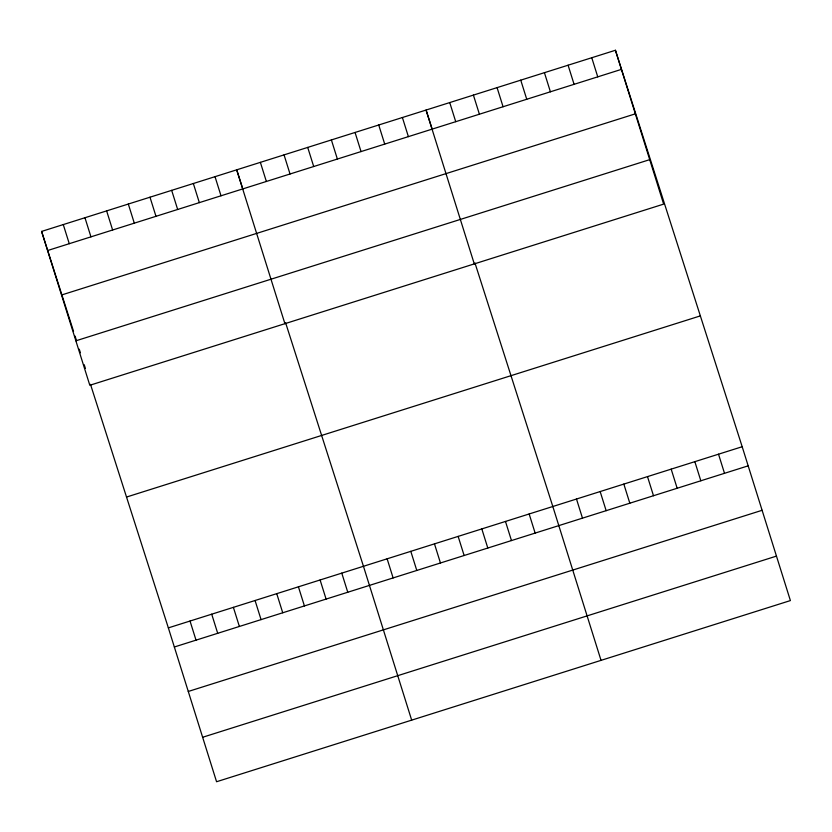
<?xml version="1.0" encoding="UTF-8"?>
<svg xmlns="http://www.w3.org/2000/svg" width="832" height="832" viewBox="0 0 832 832"><rect width="100%" height="100%" fill="white"/><g stroke="black" fill="none" stroke-linecap="round" stroke-linejoin="round"><path stroke-width="1.25" d="M615.43 50.263L663.645 204.121L89.814 385.278L41.6 231.421L615.43 50.263L742.186 446.722L790.4 600.579L216.57 781.737L168.355 627.879L90.48 384.311M47.59 250.536L621.421 69.378M61.526 295.006L635.357 113.838M75.878 340.818L649.709 159.65M126.526 497.047L700.357 315.89M168.355 627.879L742.186 446.722M174.346 646.994L748.176 465.837M188.282 691.465L762.112 510.297M202.634 737.277L776.464 556.109M432.151 129.074L426.067 110.042L474.282 263.9M474.947 262.933L552.822 506.501L601.037 660.358M242.788 188.854L236.704 169.832L284.918 323.69M285.584 322.712L363.459 566.29L411.674 720.148M41.6 231.421L73.538 331.334M75.067 336.086L76.201 339.654M79.248 349.17L80.392 352.737M84.209 364.707L85.384 368.378M718.515 454.189L724.506 473.304M591.76 57.73L597.75 76.856M694.845 461.666L700.835 480.782M568.09 65.208L574.08 84.323M671.174 469.134L677.165 488.259M544.419 72.675L550.41 91.801M647.504 476.611L653.494 495.726M520.749 80.153L526.739 99.268M623.834 484.089L629.824 503.204M497.078 87.63L503.069 106.746M600.163 491.556L606.154 510.671M473.408 95.098L479.398 114.213M576.493 499.034L582.483 518.149M449.738 102.575L455.728 121.69M529.152 513.978L535.142 533.094M402.397 117.52L408.387 136.635M505.482 521.446L511.472 540.561M378.726 124.987L384.717 144.102M481.811 528.923L487.802 548.038M355.056 132.465L361.046 151.58M458.141 536.39L464.131 555.506M331.386 139.932L337.376 159.058M434.47 543.868L440.461 562.983M307.715 147.41L313.706 166.525M410.8 551.335L416.79 570.461M284.045 154.877L290.035 174.002M387.13 558.813L393.12 577.928M260.374 162.354L266.365 181.47M341.775 573.134L347.766 592.249M215.02 176.675L221.01 195.79M320.102 579.977L326.092 599.092M193.346 183.518L199.337 202.634M298.418 586.82L304.418 605.935M171.673 190.362L177.663 209.477M276.744 593.663L282.734 612.778M149.989 197.205L155.979 216.32M255.07 600.506L261.061 619.622M128.315 204.048L134.306 223.163M233.386 607.35L239.377 626.465M106.631 210.891L112.622 230.006M211.713 614.193L217.703 633.308M84.958 217.734L90.948 236.85M190.029 621.036L196.019 640.151M63.274 224.578L69.264 243.693"/></g></svg>
